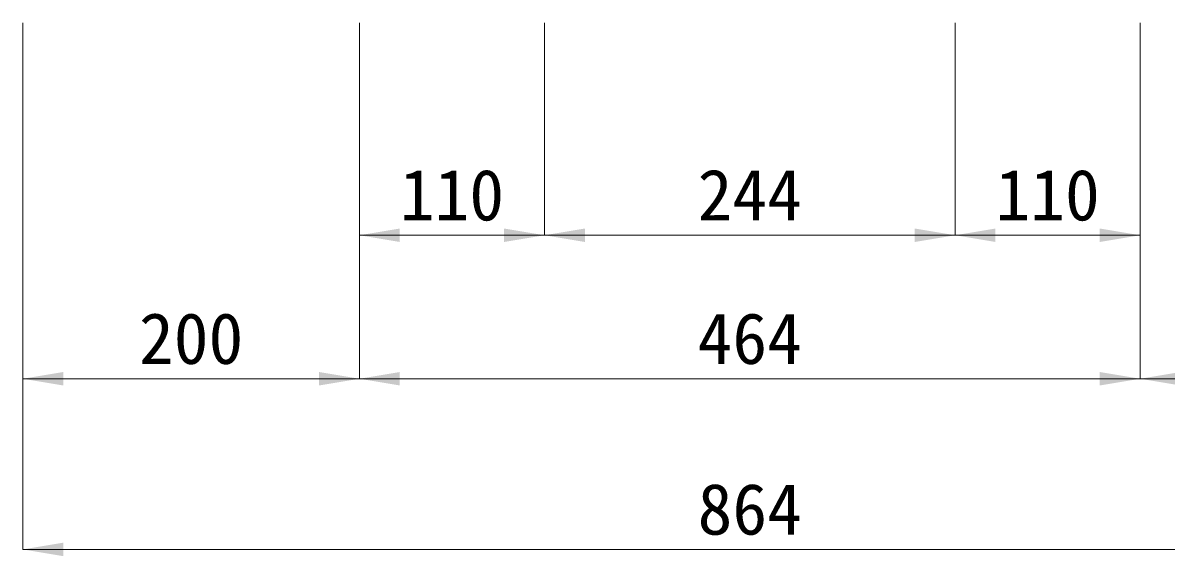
# Model space of a CAD drawing. Units: millimetres at full size. Extents: x 190759 to 276146, y -52712 to -16236.
# Drawn here: x 208731 to 209410, y -30924 to -30606 of the extents above; entities that cross this region are included whole.
import ezdxf
from ezdxf.enums import TextEntityAlignment as Align

# ---------------------------------------------------------------- set-up
doc = ezdxf.new("R2010")
doc.units = ezdxf.units.MM
doc.header["$LTSCALE"] = 18
doc.layers.add('寸法線', color=7, linetype='Continuous', lineweight=9)
doc.styles.add('ＭＳ ゴシック', font='')
doc.styles.get('ＭＳ ゴシック').set_extended_font_data('MS Gothic')

# ---------------------------------------------------------------- blocks, each defined once
blk = doc.blocks.new('filled_arrow')
at = {"color": 0, "linetype": 'Continuous', "lineweight": -2}
blk.add_solid([(7.5, 1.25), (0, 0), (7.5, -1.25)], dxfattribs=at)

msp = doc.modelspace()

# ---------------------------------------------------------------- linework, layer by layer
at = {"layer": '寸法線'}
for p, q in [((208730.66, -30606.38), (208730.66, -30818.06)), ((208730.66, -30606.38), (208730.66, -30919.57)), ((208930.66, -30606.38), (208930.66, -30732.71)), ((208930.66, -30606.38), (208930.66, -30818.06)), ((208930.66, -30606.38), (208930.66, -30818.06)), ((209040.66, -30606.38), (209040.66, -30732.71)), ((209040.66, -30606.38), (209040.66, -30732.71)), ((209284.66, -30606.38), (209284.66, -30732.71)), ((209284.66, -30606.38), (209284.66, -30732.71)), ((209394.66, -30606.38), (209394.66, -30732.71)), ((209394.66, -30606.38), (209394.66, -30818.06)), ((209394.66, -30606.38), (209394.66, -30818.06)), ((208930.66, -30732.71), (209040.66, -30732.71)), ((209040.66, -30732.71), (209284.66, -30732.71)), ((209284.66, -30732.71), (209394.66, -30732.71)), ((208730.66, -30818.06), (208930.66, -30818.06)), ((208930.66, -30818.06), (209394.66, -30818.06)), ((209394.66, -30818.06), (209594.66, -30818.06)), ((208730.66, -30919.57), (209594.66, -30919.57))]:
    msp.add_line(p, q, dxfattribs=at)

# ---------------------------------------------------------------- block references
at = {"layer": '寸法線', "xscale": 3.2, "yscale": 3.2}
for p in [(208930.66, -30732.71), (209040.66, -30732.71), (209284.66, -30732.71), (208730.66, -30818.06), (208930.66, -30818.06), (209394.66, -30818.06), (208730.66, -30919.57)]:
    msp.add_blockref('filled_arrow', p, dxfattribs=at)
at = {"layer": '寸法線', "xscale": 3.2, "yscale": 3.2, "rotation": 180}
for p in [(209040.66, -30732.71), (209284.66, -30732.71), (209394.66, -30732.71), (208930.66, -30818.06), (209394.66, -30818.06)]:
    msp.add_blockref('filled_arrow', p, dxfattribs=at)

# ---------------------------------------------------------------- texts
at = {"layer": '寸法線', "style": 'ＭＳ ゴシック'}
for s, p in [('110', (208985.66, -30708.71)), ('244', (209162.66, -30708.71)), ('110', (209339.66, -30708.71)), ('200', (208830.66, -30794.06)), ('464', (209162.66, -30794.06)), ('864', (209162.66, -30895.57))]:
    msp.add_text(s, height=30.38, dxfattribs=at).set_placement(p, align=Align.MIDDLE_CENTER)

doc.saveas('drawing.dxf')
